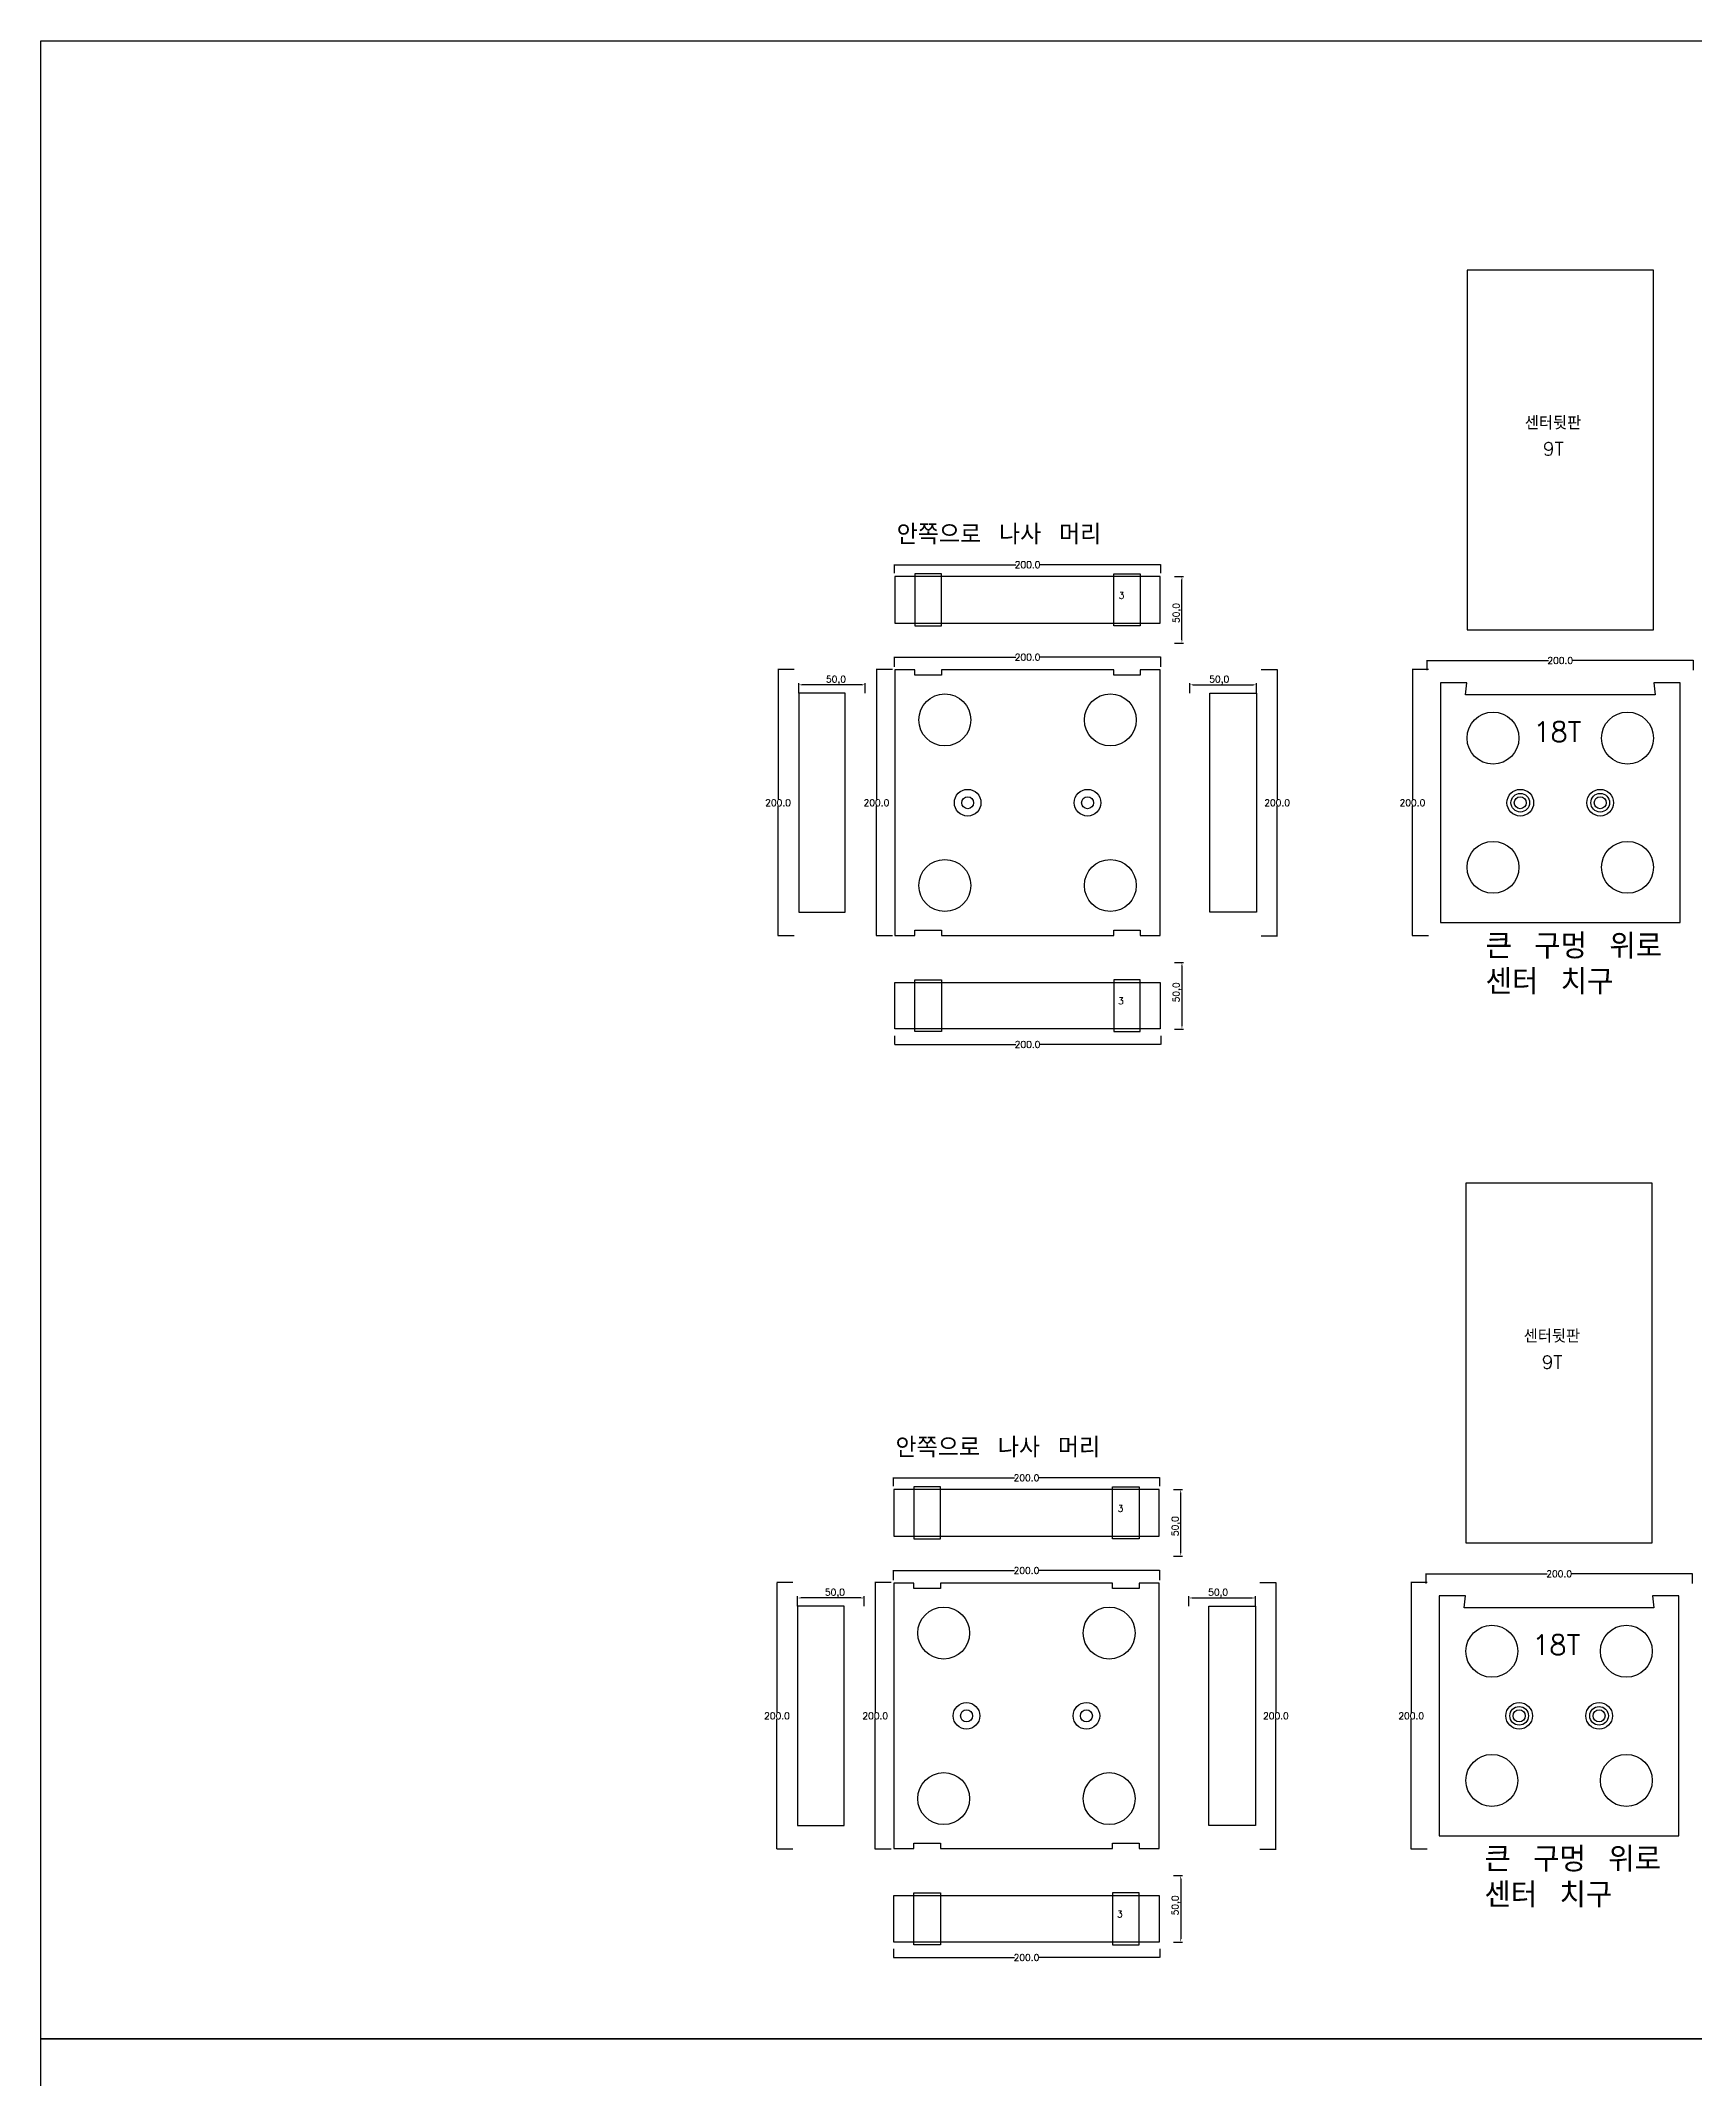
# Model space of a CAD drawing. Header units: millimetres. Extents: x 13291 to 28291, y 200 to 6643.
# Drawn here: x 13291 to 14534, y 4669 to 6200 of the extents above; entities that cross this region are included whole.
import ezdxf

# ---------------------------------------------------------------- set-up
doc = ezdxf.new("R2010")
doc.units = ezdxf.units.MM
for name, color, linetype in [('TEXT', 3, 'Continuous'), ('볼트 구멍', 7, 'Continuous'), ('치구', 7, 'Continuous'), ('치수', 7, 'Continuous')]:
    doc.layers.add(name, color=color, linetype=linetype)
doc.styles.get("Standard").update_dxf_attribs({"font": 'txt.shx', "bigfont": 'whgtxt.shx'})
doc.dimstyles.new('ISO-25', dxfattribs={"dimtxt": 2.5, "dimasz": 2.5, "dimexe": 1.25, "dimexo": 0.625, "dimtad": 1, "dimtxsty": 'Standard', "dimcen": 2.5, "dimadec": 0, "dimazin": 0, "dimtfac": 1, "dimtmove": 0, "dimatfit": 3, "dimfxl": 0, "dimarcsym": 0})
doc.dimstyles.get("Standard").update_dxf_attribs({"dimtxt": 7, "dimasz": 0.18, "dimexe": 0.18, "dimexo": 0.0625, "dimgap": 0.09, "dimtad": 0, "dimtih": 1, "dimtoh": 1, "dimdec": 1, "dimzin": 0, "dimdsep": 46, "dimtxsty": 'Standard', "dimcen": 0.09, "dimadec": 0, "dimazin": 0, "dimtfac": 1, "dimtdec": 1, "dimtofl": 0, "dimtmove": 0, "dimatfit": 3, "dimfxl": 0, "dimtolj": 1, "dimtzin": 0, "dimarcsym": 0})

# ---------------------------------------------------------------- blocks, each defined once
blk = doc.blocks.new('*D528')
at = {"layer": 'Defpoints', "color": 0}
for p in [(14141.3, 4822.4), (14141.3, 4772.4), (14147.5, 4772.4)]:
    blk.add_point(p, dxfattribs=at)
at = {"layer": '치수', "color": 0, "lineweight": -2}
for p, q in [((14142, 4822.4), (14148.8, 4822.4)), ((14147.5, 4819.9), (14147.5, 4774.9)), ((14142, 4772.4), (14148.8, 4772.4))]:
    blk.add_line(p, q, dxfattribs=at)
at = {"layer": '치수', "color": 0}
for points in [[(14147.1, 4819.9), (14147.9, 4819.9), (14147.5, 4822.4)], [(14147.1, 4774.9), (14147.9, 4774.9), (14147.5, 4772.4)]]:
    blk.add_solid(points, dxfattribs=at)
at = {"layer": '치수', "color": 0, "insert": (14144, 4799.9), "char_height": 5, "attachment_point": 5, "rotation": 90}
blk.add_mtext('50,0', dxfattribs=at)
blk = doc.blocks.new('*D529')
at = {"layer": 'Defpoints', "color": 0, "linetype": 'Continuous'}
for p in [(13931.7, 4767.2), (14131.7, 4767.2), (14131.7, 4760.8)]:
    blk.add_point(p, dxfattribs=at)
at = {"layer": '치수', "color": 0, "linetype": 'Continuous', "lineweight": -2}
for p, q in [((13931.7, 4767.2), (13931.7, 4760.7)), ((13931.8, 4760.8), (14022.8, 4760.8)), ((14131.5, 4760.8), (14040.5, 4760.8)), ((14131.7, 4767.2), (14131.7, 4760.7))]:
    blk.add_line(p, q, dxfattribs=at)
at = {"layer": '치수', "color": 0, "linetype": 'Continuous'}
for points in [[(13931.8, 4760.9), (13931.8, 4760.8), (13931.7, 4760.8)], [(14131.5, 4760.9), (14131.5, 4760.8), (14131.7, 4760.8)]]:
    blk.add_solid(points, dxfattribs=at)
at = {"layer": '치수', "color": 0, "linetype": 'Continuous', "insert": (14031.7, 4760.8), "char_height": 5, "attachment_point": 5}
blk.add_mtext('\\A1;200.0', dxfattribs=at)
blk = doc.blocks.new('*D517')
at = {"layer": 'Defpoints', "color": 0}
for p in [(14141.3, 5112.1), (14147.5, 5112.1), (14141.3, 5062.1)]:
    blk.add_point(p, dxfattribs=at)
at = {"layer": '치수', "color": 0, "lineweight": -2}
for p, q in [((14142, 5112.1), (14148.8, 5112.1)), ((14147.5, 5064.6), (14147.5, 5109.6)), ((14142, 5062.1), (14148.8, 5062.1))]:
    blk.add_line(p, q, dxfattribs=at)
at = {"layer": '치수', "color": 0}
for points in [[(14147.1, 5109.6), (14147.9, 5109.6), (14147.5, 5112.1)], [(14147.1, 5064.6), (14147.9, 5064.6), (14147.5, 5062.1)]]:
    blk.add_solid(points, dxfattribs=at)
at = {"layer": '치수', "color": 0, "insert": (14144, 5084.6), "char_height": 5, "attachment_point": 5, "rotation": 90}
blk.add_mtext('50,0', dxfattribs=at)
blk = doc.blocks.new('*D514')
at = {"layer": 'Defpoints', "color": 0, "linetype": 'Continuous'}
for p in [(14131.7, 5051.4), (13931.7, 5044), (14131.7, 5044)]:
    blk.add_point(p, dxfattribs=at)
at = {"layer": '치수', "color": 0, "linetype": 'Continuous', "lineweight": -2}
for p, q in [((13931.7, 5044.1), (13931.7, 5051.6)), ((13931.8, 5051.4), (14022.8, 5051.4)), ((14131.5, 5051.4), (14040.5, 5051.4)), ((14131.7, 5044.1), (14131.7, 5051.6))]:
    blk.add_line(p, q, dxfattribs=at)
at = {"layer": '치수', "color": 0, "linetype": 'Continuous'}
for points in [[(13931.8, 5051.5), (13931.8, 5051.4), (13931.7, 5051.4)], [(14131.5, 5051.5), (14131.5, 5051.4), (14131.7, 5051.4)]]:
    blk.add_solid(points, dxfattribs=at)
at = {"layer": '치수', "color": 0, "linetype": 'Continuous', "insert": (14031.7, 5051.4), "char_height": 5, "attachment_point": 5}
blk.add_mtext('\\A1;200.0', dxfattribs=at)
blk = doc.blocks.new('*D527')
at = {"layer": 'Defpoints', "color": 0, "linetype": 'Continuous'}
for p in [(13856.4, 5042.2), (13844.3, 4842.2), (13856.4, 4842.2)]:
    blk.add_point(p, dxfattribs=at)
at = {"layer": '치수', "color": 0, "linetype": 'Continuous', "lineweight": -2}
for p, q in [((13856.3, 5042.2), (13844.1, 5042.2)), ((13844.3, 5042), (13844.3, 4944.8)), ((13844.3, 4842.4), (13844.3, 4939.6)), ((13856.3, 4842.2), (13844.1, 4842.2))]:
    blk.add_line(p, q, dxfattribs=at)
at = {"layer": '치수', "color": 0, "linetype": 'Continuous'}
for points in [[(13844.3, 5042), (13844.3, 5042), (13844.3, 5042.2)], [(13844.3, 4842.4), (13844.3, 4842.4), (13844.3, 4842.2)]]:
    blk.add_solid(points, dxfattribs=at)
at = {"layer": '치수', "color": 0, "linetype": 'Continuous', "insert": (13844.3, 4942.2), "char_height": 5, "attachment_point": 5}
blk.add_mtext('\\A1;200.0', dxfattribs=at)
blk = doc.blocks.new('*D525')
at = {"layer": 'Defpoints', "color": 0, "linetype": 'Continuous'}
for p in [(13930.2, 5042.2), (13918.1, 4842.2), (13930.2, 4842.2)]:
    blk.add_point(p, dxfattribs=at)
at = {"layer": '치수', "color": 0, "linetype": 'Continuous', "lineweight": -2}
for p, q in [((13930.1, 5042.2), (13917.9, 5042.2)), ((13918.1, 5042), (13918.1, 4944.8)), ((13918.1, 4842.4), (13918.1, 4939.6)), ((13930.1, 4842.2), (13917.9, 4842.2))]:
    blk.add_line(p, q, dxfattribs=at)
at = {"layer": '치수', "color": 0, "linetype": 'Continuous'}
for points in [[(13918.1, 5042), (13918.2, 5042), (13918.1, 5042.2)], [(13918.1, 4842.4), (13918.2, 4842.4), (13918.1, 4842.2)]]:
    blk.add_solid(points, dxfattribs=at)
at = {"layer": '치수', "color": 0, "linetype": 'Continuous', "insert": (13918.1, 4942.2), "char_height": 5, "attachment_point": 5}
blk.add_mtext('\\A1;200.0', dxfattribs=at)
blk = doc.blocks.new('*D516')
at = {"layer": 'Defpoints', "color": 0}
for p in [(13859.8, 5030.7), (13859.8, 5023.9), (13909.8, 5023.9)]:
    blk.add_point(p, dxfattribs=at)
at = {"layer": '치수', "color": 0, "lineweight": -2}
for p, q in [((13859.8, 5024.5), (13859.8, 5032)), ((13907.3, 5030.7), (13862.3, 5030.7)), ((13909.8, 5024.5), (13909.8, 5032))]:
    blk.add_line(p, q, dxfattribs=at)
at = {"layer": '치수', "color": 0}
for points in [[(13862.3, 5031.1), (13862.3, 5030.3), (13859.8, 5030.7)], [(13907.3, 5031.1), (13907.3, 5030.3), (13909.8, 5030.7)]]:
    blk.add_solid(points, dxfattribs=at)
at = {"layer": '치수', "color": 0, "insert": (13887.8, 5034.2), "char_height": 5, "attachment_point": 5}
blk.add_mtext('50,0', dxfattribs=at)
blk = doc.blocks.new('*D526')
at = {"layer": 'Defpoints', "color": 0, "linetype": 'Continuous'}
for p in [(14207, 5042.2), (14207, 4842.2), (14219, 4842.2)]:
    blk.add_point(p, dxfattribs=at)
at = {"layer": '치수', "color": 0, "linetype": 'Continuous', "lineweight": -2}
for p, q in [((14207, 5042.2), (14219.2, 5042.2)), ((14219, 5042), (14219, 4944.8)), ((14219, 4842.4), (14219, 4939.6)), ((14207, 4842.2), (14219.2, 4842.2))]:
    blk.add_line(p, q, dxfattribs=at)
at = {"layer": '치수', "color": 0, "linetype": 'Continuous'}
for points in [[(14219, 5042), (14219.1, 5042), (14219, 5042.2)], [(14219, 4842.4), (14219.1, 4842.4), (14219, 4842.2)]]:
    blk.add_solid(points, dxfattribs=at)
at = {"layer": '치수', "color": 0, "linetype": 'Continuous', "insert": (14219, 4942.2), "char_height": 5, "attachment_point": 5}
blk.add_mtext('\\A1;200.0', dxfattribs=at)
blk = doc.blocks.new('*D524')
at = {"layer": 'Defpoints', "color": 0, "linetype": 'Continuous'}
for p in [(14332.7, 5042.2), (14320.6, 4842.2), (14332.7, 4842.2)]:
    blk.add_point(p, dxfattribs=at)
at = {"layer": '치수', "color": 0, "linetype": 'Continuous', "lineweight": -2}
for p, q in [((14332.6, 5042.2), (14320.4, 5042.2)), ((14320.6, 5042), (14320.6, 4944.8)), ((14320.6, 4842.4), (14320.6, 4939.6)), ((14332.6, 4842.2), (14320.4, 4842.2))]:
    blk.add_line(p, q, dxfattribs=at)
at = {"layer": '치수', "color": 0, "linetype": 'Continuous'}
for points in [[(14320.6, 5042), (14320.7, 5042), (14320.6, 5042.2)], [(14320.6, 4842.4), (14320.7, 4842.4), (14320.6, 4842.2)]]:
    blk.add_solid(points, dxfattribs=at)
at = {"layer": '치수', "color": 0, "linetype": 'Continuous', "insert": (14320.6, 4942.2), "char_height": 5, "attachment_point": 5}
blk.add_mtext('\\A1;200.0', dxfattribs=at)
blk = doc.blocks.new('*D512')
at = {"layer": 'Defpoints', "color": 0, "linetype": 'Continuous'}
for p in [(14331.7, 5041.5), (14531.7, 5048.9), (14531.7, 5041.5)]:
    blk.add_point(p, dxfattribs=at)
at = {"layer": '치수', "color": 0, "linetype": 'Continuous', "lineweight": -2}
for p, q in [((14331.7, 5041.6), (14331.7, 5049.1)), ((14331.8, 5048.9), (14422.8, 5048.9)), ((14531.5, 5048.9), (14440.5, 5048.9)), ((14531.7, 5041.6), (14531.7, 5049.1))]:
    blk.add_line(p, q, dxfattribs=at)
at = {"layer": '치수', "color": 0, "linetype": 'Continuous'}
for points in [[(14331.8, 5049), (14331.8, 5048.9), (14331.7, 5048.9)], [(14531.5, 5049), (14531.5, 5048.9), (14531.7, 5048.9)]]:
    blk.add_solid(points, dxfattribs=at)
at = {"layer": '치수', "color": 0, "linetype": 'Continuous', "insert": (14431.7, 5048.9), "char_height": 5, "attachment_point": 5}
blk.add_mtext('\\A1;200.0', dxfattribs=at)
blk = doc.blocks.new('*D515')
at = {"layer": 'Defpoints', "color": 0}
for p in [(14153.6, 5023.9), (14203.6, 5030.7), (14203.6, 5023.9)]:
    blk.add_point(p, dxfattribs=at)
at = {"layer": '치수', "color": 0, "lineweight": -2}
for p, q in [((14153.6, 5024.5), (14153.6, 5032)), ((14156.1, 5030.7), (14201.1, 5030.7)), ((14203.6, 5024.5), (14203.6, 5032))]:
    blk.add_line(p, q, dxfattribs=at)
at = {"layer": '치수', "color": 0}
for points in [[(14156.1, 5031.1), (14156.1, 5030.3), (14153.6, 5030.7)], [(14201.1, 5031.1), (14201.1, 5030.3), (14203.6, 5030.7)]]:
    blk.add_solid(points, dxfattribs=at)
at = {"layer": '치수', "color": 0, "insert": (14175.6, 5034.2), "char_height": 5, "attachment_point": 5}
blk.add_mtext('50,0', dxfattribs=at)
blk = doc.blocks.new('*D513')
at = {"layer": 'Defpoints', "color": 0, "linetype": 'Continuous'}
for p in [(13931.7, 5114.5), (14131.7, 5120.9), (14131.7, 5114.5)]:
    blk.add_point(p, dxfattribs=at)
at = {"layer": '치수', "color": 0, "linetype": 'Continuous', "lineweight": -2}
for p, q in [((13931.7, 5114.6), (13931.7, 5121.1)), ((13931.8, 5120.9), (14022.8, 5120.9)), ((14131.5, 5120.9), (14040.5, 5120.9)), ((14131.7, 5114.6), (14131.7, 5121.1))]:
    blk.add_line(p, q, dxfattribs=at)
at = {"layer": '치수', "color": 0, "linetype": 'Continuous'}
for points in [[(13931.8, 5120.9), (13931.8, 5120.9), (13931.7, 5120.9)], [(14131.5, 5120.9), (14131.5, 5120.9), (14131.7, 5120.9)]]:
    blk.add_solid(points, dxfattribs=at)
at = {"layer": '치수', "color": 0, "linetype": 'Continuous', "insert": (14031.7, 5120.9), "char_height": 5, "attachment_point": 5}
blk.add_mtext('\\A1;200.0', dxfattribs=at)
blk = doc.blocks.new('*D538')
at = {"layer": 'Defpoints', "color": 0, "linetype": 'Continuous'}
for p in [(14207.8, 5727.7), (14207.8, 5527.7), (14219.9, 5527.7)]:
    blk.add_point(p, dxfattribs=at)
at = {"layer": '치수', "color": 0, "linetype": 'Continuous', "lineweight": -2}
for p, q in [((14207.9, 5727.7), (14220.1, 5727.7)), ((14219.9, 5727.5), (14219.9, 5630.3)), ((14219.9, 5527.9), (14219.9, 5625.1)), ((14207.9, 5527.7), (14220.1, 5527.7))]:
    blk.add_line(p, q, dxfattribs=at)
at = {"layer": '치수', "color": 0, "linetype": 'Continuous'}
for points in [[(14219.8, 5727.5), (14219.9, 5727.5), (14219.9, 5727.7)], [(14219.8, 5527.9), (14219.9, 5527.9), (14219.9, 5527.7)]]:
    blk.add_solid(points, dxfattribs=at)
at = {"layer": '치수', "color": 0, "linetype": 'Continuous', "insert": (14219.9, 5627.7), "char_height": 5, "attachment_point": 5}
blk.add_mtext('\\A1;200.0', dxfattribs=at)
blk = doc.blocks.new('*D536')
at = {"layer": 'Defpoints', "color": 0, "linetype": 'Continuous'}
for p in [(13931.1, 5727.7), (13919, 5527.7), (13931.1, 5527.7)]:
    blk.add_point(p, dxfattribs=at)
at = {"layer": '치수', "color": 0, "linetype": 'Continuous', "lineweight": -2}
for p, q in [((13931, 5727.7), (13918.8, 5727.7)), ((13919, 5727.5), (13919, 5630.3)), ((13919, 5527.9), (13919, 5625.1)), ((13931, 5527.7), (13918.8, 5527.7))]:
    blk.add_line(p, q, dxfattribs=at)
at = {"layer": '치수', "color": 0, "linetype": 'Continuous'}
for points in [[(13919, 5727.5), (13919, 5727.5), (13919, 5727.7)], [(13919, 5527.9), (13919, 5527.9), (13919, 5527.7)]]:
    blk.add_solid(points, dxfattribs=at)
at = {"layer": '치수', "color": 0, "linetype": 'Continuous', "insert": (13919, 5627.7), "char_height": 5, "attachment_point": 5}
blk.add_mtext('\\A1;200.0', dxfattribs=at)
blk = doc.blocks.new('*D535')
at = {"layer": 'Defpoints', "color": 0, "linetype": 'Continuous'}
for p in [(13857.2, 5727.7), (13845.1, 5527.7), (13857.2, 5527.7)]:
    blk.add_point(p, dxfattribs=at)
at = {"layer": '치수', "color": 0, "linetype": 'Continuous', "lineweight": -2}
for p, q in [((13857.2, 5727.7), (13845, 5727.7)), ((13845.1, 5727.5), (13845.1, 5630.3)), ((13845.1, 5527.9), (13845.1, 5625.1)), ((13857.2, 5527.7), (13845, 5527.7))]:
    blk.add_line(p, q, dxfattribs=at)
at = {"layer": '치수', "color": 0, "linetype": 'Continuous'}
for points in [[(13845.1, 5727.5), (13845.2, 5727.5), (13845.1, 5727.7)], [(13845.1, 5527.9), (13845.2, 5527.9), (13845.1, 5527.7)]]:
    blk.add_solid(points, dxfattribs=at)
at = {"layer": '치수', "color": 0, "linetype": 'Continuous', "insert": (13845.1, 5627.7), "char_height": 5, "attachment_point": 5}
blk.add_mtext('\\A1;200.0', dxfattribs=at)
blk = doc.blocks.new('*D531')
at = {"layer": 'Defpoints', "color": 0, "linetype": 'Continuous'}
for p in [(13932.5, 5452.7), (14132.5, 5452.7), (14132.5, 5446.3)]:
    blk.add_point(p, dxfattribs=at)
at = {"layer": '치수', "color": 0, "linetype": 'Continuous', "lineweight": -2}
for p, q in [((13932.5, 5452.7), (13932.5, 5446.2)), ((14132.5, 5452.7), (14132.5, 5446.2)), ((13932.7, 5446.3), (14023.7, 5446.3)), ((14132.3, 5446.3), (14041.4, 5446.3))]:
    blk.add_line(p, q, dxfattribs=at)
at = {"layer": '치수', "color": 0, "linetype": 'Continuous'}
for points in [[(13932.7, 5446.4), (13932.7, 5446.3), (13932.5, 5446.3)], [(14132.3, 5446.4), (14132.3, 5446.3), (14132.5, 5446.3)]]:
    blk.add_solid(points, dxfattribs=at)
at = {"layer": '치수', "color": 0, "linetype": 'Continuous', "insert": (14032.5, 5446.3), "char_height": 5, "attachment_point": 5}
blk.add_mtext('\\A1;200.0', dxfattribs=at)
blk = doc.blocks.new('*D530')
at = {"layer": 'Defpoints', "color": 0}
for p in [(14142.2, 5507.8), (14142.2, 5457.8), (14148.4, 5457.8)]:
    blk.add_point(p, dxfattribs=at)
at = {"layer": '치수', "color": 0, "lineweight": -2}
for p, q in [((14142.8, 5507.8), (14149.6, 5507.8)), ((14148.4, 5505.3), (14148.4, 5460.3)), ((14142.8, 5457.8), (14149.6, 5457.8))]:
    blk.add_line(p, q, dxfattribs=at)
at = {"layer": '치수', "color": 0}
for points in [[(14148, 5505.3), (14148.8, 5505.3), (14148.4, 5507.8)], [(14148, 5460.3), (14148.8, 5460.3), (14148.4, 5457.8)]]:
    blk.add_solid(points, dxfattribs=at)
at = {"layer": '치수', "color": 0, "insert": (14144.8, 5485.3), "char_height": 5, "attachment_point": 5, "rotation": 90}
blk.add_mtext('50,0', dxfattribs=at)
blk = doc.blocks.new('*D540')
at = {"layer": 'Defpoints', "color": 0, "linetype": 'Continuous'}
for p in [(13932.5, 5800), (14132.5, 5806.4), (14132.5, 5800)]:
    blk.add_point(p, dxfattribs=at)
at = {"layer": '치수', "color": 0, "linetype": 'Continuous', "lineweight": -2}
for p, q in [((13932.5, 5800.1), (13932.5, 5806.6)), ((13932.7, 5806.4), (14023.7, 5806.4)), ((14132.3, 5806.4), (14041.4, 5806.4)), ((14132.5, 5800.1), (14132.5, 5806.6))]:
    blk.add_line(p, q, dxfattribs=at)
at = {"layer": '치수', "color": 0, "linetype": 'Continuous'}
for points in [[(13932.7, 5806.4), (13932.7, 5806.4), (13932.5, 5806.4)], [(14132.3, 5806.4), (14132.3, 5806.4), (14132.5, 5806.4)]]:
    blk.add_solid(points, dxfattribs=at)
at = {"layer": '치수', "color": 0, "linetype": 'Continuous', "insert": (14032.5, 5806.4), "char_height": 5, "attachment_point": 5}
blk.add_mtext('\\A1;200.0', dxfattribs=at)
blk = doc.blocks.new('*D534')
at = {"layer": 'Defpoints', "color": 0, "linetype": 'Continuous'}
for p in [(13932.5, 5729.5), (14132.5, 5736.9), (14132.5, 5729.5)]:
    blk.add_point(p, dxfattribs=at)
at = {"layer": '치수', "color": 0, "linetype": 'Continuous', "lineweight": -2}
for p, q in [((13932.5, 5729.6), (13932.5, 5737.1)), ((13932.7, 5736.9), (14023.7, 5736.9)), ((14132.3, 5736.9), (14041.4, 5736.9)), ((14132.5, 5729.6), (14132.5, 5737.1))]:
    blk.add_line(p, q, dxfattribs=at)
at = {"layer": '치수', "color": 0, "linetype": 'Continuous'}
for points in [[(13932.7, 5737), (13932.7, 5736.9), (13932.5, 5736.9)], [(14132.3, 5737), (14132.3, 5736.9), (14132.5, 5736.9)]]:
    blk.add_solid(points, dxfattribs=at)
at = {"layer": '치수', "color": 0, "linetype": 'Continuous', "insert": (14032.5, 5736.9), "char_height": 5, "attachment_point": 5}
blk.add_mtext('\\A1;200.0', dxfattribs=at)
blk = doc.blocks.new('*D537')
at = {"layer": 'Defpoints', "color": 0}
for p in [(13860.6, 5716.2), (13860.6, 5709.4), (13910.6, 5709.4)]:
    blk.add_point(p, dxfattribs=at)
at = {"layer": '치수', "color": 0, "lineweight": -2}
for p, q in [((13860.6, 5710), (13860.6, 5717.4)), ((13908.1, 5716.2), (13863.1, 5716.2)), ((13910.6, 5710), (13910.6, 5717.4))]:
    blk.add_line(p, q, dxfattribs=at)
at = {"layer": '치수', "color": 0}
for points in [[(13863.1, 5716.6), (13863.1, 5715.8), (13860.6, 5716.2)], [(13908.1, 5716.6), (13908.1, 5715.8), (13910.6, 5716.2)]]:
    blk.add_solid(points, dxfattribs=at)
at = {"layer": '치수', "color": 0, "insert": (13888.6, 5719.7), "char_height": 5, "attachment_point": 5}
blk.add_mtext('50,0', dxfattribs=at)
blk = doc.blocks.new('*D533')
at = {"layer": 'Defpoints', "color": 0}
for p in [(14142.2, 5797.6), (14148.4, 5797.6), (14142.2, 5747.6)]:
    blk.add_point(p, dxfattribs=at)
at = {"layer": '치수', "color": 0, "lineweight": -2}
for p, q in [((14142.8, 5797.6), (14149.6, 5797.6)), ((14148.4, 5750.1), (14148.4, 5795.1)), ((14142.8, 5747.6), (14149.6, 5747.6))]:
    blk.add_line(p, q, dxfattribs=at)
at = {"layer": '치수', "color": 0}
for points in [[(14148, 5795.1), (14148.8, 5795.1), (14148.4, 5797.6)], [(14148, 5750.1), (14148.8, 5750.1), (14148.4, 5747.6)]]:
    blk.add_solid(points, dxfattribs=at)
at = {"layer": '치수', "color": 0, "insert": (14144.8, 5770.1), "char_height": 5, "attachment_point": 5, "rotation": 90}
blk.add_mtext('50,0', dxfattribs=at)
blk = doc.blocks.new('*D539')
at = {"layer": 'Defpoints', "color": 0}
for p in [(14154.4, 5709.4), (14204.4, 5716.2), (14204.4, 5709.4)]:
    blk.add_point(p, dxfattribs=at)
at = {"layer": '치수', "color": 0, "lineweight": -2}
for p, q in [((14154.4, 5710), (14154.4, 5717.4)), ((14156.9, 5716.2), (14201.9, 5716.2)), ((14204.4, 5710), (14204.4, 5717.4))]:
    blk.add_line(p, q, dxfattribs=at)
at = {"layer": '치수', "color": 0}
for points in [[(14156.9, 5716.6), (14156.9, 5715.8), (14154.4, 5716.2)], [(14201.9, 5716.6), (14201.9, 5715.8), (14204.4, 5716.2)]]:
    blk.add_solid(points, dxfattribs=at)
at = {"layer": '치수', "color": 0, "insert": (14176.4, 5719.7), "char_height": 5, "attachment_point": 5}
blk.add_mtext('50,0', dxfattribs=at)
blk = doc.blocks.new('*D574')
at = {"layer": 'Defpoints', "color": 0, "linetype": 'Continuous'}
for p in [(14333.6, 5727.7), (14321.5, 5527.7), (14333.6, 5527.7)]:
    blk.add_point(p, dxfattribs=at)
at = {"layer": '치수', "color": 0, "linetype": 'Continuous', "lineweight": -2}
for p, q in [((14333.5, 5727.7), (14321.3, 5727.7)), ((14321.5, 5727.5), (14321.5, 5630.3)), ((14321.5, 5527.9), (14321.5, 5625.1)), ((14333.5, 5527.7), (14321.3, 5527.7))]:
    blk.add_line(p, q, dxfattribs=at)
at = {"layer": '치수', "color": 0, "linetype": 'Continuous'}
for points in [[(14321.5, 5727.5), (14321.5, 5727.5), (14321.5, 5727.7)], [(14321.5, 5527.9), (14321.5, 5527.9), (14321.5, 5527.7)]]:
    blk.add_solid(points, dxfattribs=at)
at = {"layer": '치수', "color": 0, "linetype": 'Continuous', "insert": (14321.5, 5627.7), "char_height": 5, "attachment_point": 5}
blk.add_mtext('\\A1;200.0', dxfattribs=at)
blk = doc.blocks.new('*D575')
at = {"layer": 'Defpoints', "color": 0, "linetype": 'Continuous'}
for p in [(14332.5, 5727), (14532.5, 5734.4), (14532.5, 5727)]:
    blk.add_point(p, dxfattribs=at)
at = {"layer": '치수', "color": 0, "linetype": 'Continuous', "lineweight": -2}
for p, q in [((14332.5, 5727.1), (14332.5, 5734.6)), ((14332.7, 5734.4), (14423.7, 5734.4)), ((14532.3, 5734.4), (14441.4, 5734.4)), ((14532.5, 5727.1), (14532.5, 5734.6))]:
    blk.add_line(p, q, dxfattribs=at)
at = {"layer": '치수', "color": 0, "linetype": 'Continuous'}
for points in [[(14332.7, 5734.5), (14332.7, 5734.4), (14332.5, 5734.4)], [(14532.3, 5734.5), (14532.3, 5734.4), (14532.5, 5734.4)]]:
    blk.add_solid(points, dxfattribs=at)
at = {"layer": '치수', "color": 0, "linetype": 'Continuous', "insert": (14432.5, 5734.4), "char_height": 5, "attachment_point": 5}
blk.add_mtext('\\A1;200.0', dxfattribs=at)

msp = doc.modelspace()

# ---------------------------------------------------------------- linework, layer by layer
at = {"color": 1}
for points in [[(14362.511, 5757.514), (14502.511, 5757.514), (14502.511, 6027.514), (14362.511, 6027.514)], [(14361.655, 5072.026), (14501.655, 5072.026), (14501.655, 5342.026), (14361.655, 5342.026)]]:
    msp.add_lwpolyline(points, close=True, dxfattribs=at)
at = {"layer": 'TEXT', "color": 6}
for points in [[(13291.441, 4699.699), (13291.441, 6199.699), (16291.441, 6199.699), (16291.441, 4699.699)], [(13291.441, 3199.699), (13291.441, 4699.699), (16291.441, 4699.699), (16291.441, 3199.699)]]:
    msp.add_lwpolyline(points, close=True, dxfattribs=at)
at = {"layer": '볼트 구멍', "color": 2}
for centre in [(13987.511, 5627.711), (14077.511, 5627.711), (13986.655, 4942.223), (14076.655, 4942.223)]:
    msp.add_circle(centre, 10, dxfattribs=at)
at = {"layer": '볼트 구멍', "color": 3}
for centre in [(13987.511, 5627.711), (14077.511, 5627.711), (14402.511, 5627.711), (14462.511, 5627.711), (13986.655, 4942.223), (14076.655, 4942.223), (14401.655, 4942.223), (14461.655, 4942.223)]:
    msp.add_circle(centre, 4.5, dxfattribs=at)
at = {"layer": '볼트 구멍', "color": 1}
for centre in [(14402.511, 5627.711), (14462.511, 5627.711), (14401.655, 4942.223), (14461.655, 4942.223)]:
    msp.add_circle(centre, 10, dxfattribs=at)
at = {"layer": '볼트 구멍', "color": 6}
for centre in [(14402.511, 5627.711), (14462.511, 5627.711), (14401.655, 4942.223), (14461.655, 4942.223)]:
    msp.add_circle(centre, 7, dxfattribs=at)
at = {"layer": '치구'}
for points in [[(13932.861, 5762.58), (14132.161, 5762.58), (14132.161, 5797.58), (13932.861, 5797.58)], [(13932.861, 5528.061), (13947.861, 5528.061), (13947.861, 5532.061), (13967.861, 5532.061), (13967.861, 5528.061), (14097.161, 5528.061), (14097.161, 5532.061), (14117.161, 5532.061), (14117.161, 5528.061), (14132.161, 5528.061), (14132.161, 5727.361), (14117.161, 5727.361), (14117.161, 5723.361), (14097.161, 5723.361), (14097.161, 5727.361), (13967.861, 5727.361), (13967.861, 5723.361), (13947.861, 5723.361), (13947.861, 5727.361), (13932.861, 5727.361)], [(13895.611, 5709.961), (13860.611, 5709.961), (13860.611, 5545.461), (13895.611, 5545.461)], [(14169.411, 5709.961), (14204.411, 5709.961), (14204.411, 5545.461), (14169.411, 5545.461)], [(14362.261, 5717.711), (14342.511, 5717.711), (14342.511, 5537.711), (14522.511, 5537.711), (14522.511, 5717.711), (14502.761, 5717.711), (14503.761, 5708.711), (14361.261, 5708.711)], [(13932.861, 5492.842), (14132.161, 5492.842), (14132.161, 5457.842), (13932.861, 5457.842)], [(13932.005, 5077.092), (14131.305, 5077.092), (14131.305, 5112.092), (13932.005, 5112.092)], [(13932.005, 4842.573), (13947.005, 4842.573), (13947.005, 4846.573), (13967.005, 4846.573), (13967.005, 4842.573), (14096.305, 4842.573), (14096.305, 4846.573), (14116.305, 4846.573), (14116.305, 4842.573), (14131.305, 4842.573), (14131.305, 5041.873), (14116.305, 5041.873), (14116.305, 5037.873), (14096.305, 5037.873), (14096.305, 5041.873), (13967.005, 5041.873), (13967.005, 5037.873), (13947.005, 5037.873), (13947.005, 5041.873), (13932.005, 5041.873)], [(13894.755, 5024.473), (13859.755, 5024.473), (13859.755, 4859.973), (13894.755, 4859.973)], [(14168.555, 5024.473), (14203.555, 5024.473), (14203.555, 4859.973), (14168.555, 4859.973)], [(14361.405, 5032.223), (14341.655, 5032.223), (14341.655, 4852.223), (14521.655, 4852.223), (14521.655, 5032.223), (14501.905, 5032.223), (14502.905, 5023.223), (14360.405, 5023.223)], [(13932.005, 4807.354), (14131.305, 4807.354), (14131.305, 4772.354), (13932.005, 4772.354)]]:
    msp.add_lwpolyline(points, close=True, dxfattribs=at)
at = {"layer": '치구', "color": 1}
for points in [[(13947.861, 5760.58), (13967.861, 5760.58), (13967.861, 5799.577), (13947.861, 5799.577)], [(14117.161, 5760.58), (14097.161, 5760.58), (14097.161, 5799.577), (14117.161, 5799.577)], [(13947.861, 5494.842), (13967.861, 5494.842), (13967.861, 5455.844), (13947.861, 5455.844)], [(14117.161, 5494.842), (14097.161, 5494.842), (14097.161, 5455.844), (14117.161, 5455.844)], [(13947.005, 5075.092), (13967.005, 5075.092), (13967.005, 5114.09), (13947.005, 5114.09)], [(14116.305, 5075.092), (14096.305, 5075.092), (14096.305, 5114.09), (14116.305, 5114.09)], [(13947.005, 4809.354), (13967.005, 4809.354), (13967.005, 4770.357), (13947.005, 4770.357)], [(14116.305, 4809.354), (14096.305, 4809.354), (14096.305, 4770.357), (14116.305, 4770.357)]]:
    msp.add_lwpolyline(points, close=True, dxfattribs=at)
at = {"layer": '치구'}
for centre in [(13970.361, 5689.861), (14094.661, 5689.861), (14382.011, 5676.211), (14483.011, 5676.211), (14382.011, 5579.211), (14483.011, 5579.211), (13970.361, 5565.561), (14094.661, 5565.561), (13969.505, 5004.373), (14093.805, 5004.373), (14381.155, 4990.723), (14482.155, 4990.723), (14381.155, 4893.723), (14482.155, 4893.723), (13969.505, 4880.073), (14093.805, 4880.073)]:
    msp.add_circle(centre, 19.5, dxfattribs=at)

# ---------------------------------------------------------------- texts
at = {"color": 1}
for s, p in [('센터뒷판', (14405.906, 5907.801)), ('9T', (14419.584, 5888.244)), ('센터뒷판', (14405.05, 5222.314)), ('9T', (14418.728, 5202.757))]:
    msp.add_text(s, height=10, dxfattribs=at).set_placement(p)
at = {"layer": 'TEXT', "color": 1}
for s, height, p in [('안쪽으로 나사 머리', 15, (13934.165, 5821.637)), ('3', 5, (14100.973, 5780.881)), ('18T', 15, (14412.376, 5673.482)), ('3', 5, (14100.502, 5476.372)), ('안쪽으로 나사 머리', 15, (13933.309, 5136.15)), ('3', 5, (14100.117, 5095.394)), ('18T', 15, (14411.52, 4987.995)), ('3', 5, (14099.646, 4790.885))]:
    msp.add_text(s, height=height, dxfattribs=at).set_placement(p)
at = {"layer": 'TEXT', "color": 1, "linetype": 'Continuous'}
for s, p in [('큰 구멍 위로 ', (14376.413, 5510.639)), ('센터 치구', (14376.413, 5483.853)), ('큰 구멍 위로 ', (14375.557, 4825.152)), ('센터 치구', (14375.557, 4798.366))]:
    msp.add_text(s, height=18.75, dxfattribs=at).set_placement(p)

# ---------------------------------------------------------------- dimensions: what is measured, and where the dimension line sits
at = {"layer": '치수', "color": 4, "linetype": 'Continuous'}
for base, p1, p2, picture, middle in [((14132.511, 5806.401), (13932.511, 5800.004), (14132.511, 5800.004), '*D540', (14032.511, 5806.401)), ((14132.511, 5446.331), (13932.511, 5452.728), (14132.511, 5452.728), '*D531', (14032.511, 5446.331)), ((14131.655, 5120.914), (13931.655, 5114.517), (14131.655, 5114.517), '*D513', (14031.655, 5120.914)), ((14131.655, 4760.844), (13931.655, 4767.241), (14131.655, 4767.241), '*D529', (14031.655, 4760.844))]:
    dim = msp.add_linear_dim(base=base, p1=p1, p2=p2, dimstyle='Standard', override={"dimtxt": 5}, dxfattribs=at)
    dim.commit()
    dim.dimension.update_dxf_attribs({"geometry": picture, "text_midpoint": middle, "dimtype": 160})
at = {"layer": '치수', "color": 4}
for base, p1, p2, angle, picture, middle in [((14148.375, 5797.58), (14142.191, 5747.58), (14142.191, 5797.58), 90, '*D533', (14148.375, 5770.08)), ((13860.611, 5716.187), (13910.611, 5709.411), (13860.611, 5709.411), 180, '*D537', (13888.611, 5716.187)), ((14148.375, 5457.842), (14142.191, 5507.842), (14142.191, 5457.842), 270, '*D530', (14148.375, 5485.342)), ((14147.519, 5112.092), (14141.335, 5062.092), (14141.335, 5112.092), 90, '*D517', (14147.519, 5084.592)), ((13859.755, 5030.7), (13909.755, 5023.923), (13859.755, 5023.923), 180, '*D516', (13887.755, 5030.7)), ((14147.519, 4772.354), (14141.335, 4822.354), (14141.335, 4772.354), 270, '*D528', (14147.519, 4799.854))]:
    dim = msp.add_linear_dim(base=base, p1=p1, p2=p2, angle=angle, dimstyle='ISO-25', override={"dimtxt": 5, "dimdec": 1, "dimzin": 0, "dimtdec": 1}, dxfattribs=at)
    dim.commit()
    dim.dimension.update_dxf_attribs({"geometry": picture, "text_midpoint": middle, "dimtype": 160})
at = {"layer": '치수', "color": 4, "linetype": 'Continuous'}
for base, p1, p2, picture, middle in [((14132.511, 5736.933), (13932.511, 5729.535), (14132.511, 5729.535), '*D534', (14032.511, 5736.933)), ((14532.511, 5734.433), (14332.511, 5727.035), (14532.511, 5727.035), '*D575', (14432.511, 5734.433)), ((14131.655, 5051.445), (13931.655, 5044.048), (14131.655, 5044.048), '*D514', (14031.655, 5051.445)), ((14531.655, 5048.945), (14331.655, 5041.548), (14531.655, 5041.548), '*D512', (14431.655, 5048.945))]:
    dim = msp.add_linear_dim(base=base, p1=p1, p2=p2, dimstyle='Standard', override={"dimtxt": 5}, dxfattribs=at)
    dim.commit()
    dim.dimension.update_dxf_attribs({"geometry": picture, "text_midpoint": middle})
for base, p1, p2, picture, middle in [((13845.144, 5527.711), (13857.213, 5727.711), (13857.213, 5527.711), '*D535', (13845.144, 5627.711)), ((13918.981, 5527.711), (13931.051, 5727.711), (13931.051, 5527.711), '*D536', (13918.981, 5627.711)), ((14219.879, 5527.711), (14207.81, 5727.711), (14207.81, 5527.711), '*D538', (14219.879, 5627.711)), ((14321.481, 5527.711), (14333.551, 5727.711), (14333.551, 5527.711), '*D574', (14321.481, 5627.711)), ((13844.287, 4842.223), (13856.357, 5042.223), (13856.357, 4842.223), '*D527', (13844.287, 4942.223)), ((13918.125, 4842.223), (13930.195, 5042.223), (13930.195, 4842.223), '*D525', (13918.125, 4942.223)), ((14219.023, 4842.223), (14206.953, 5042.223), (14206.953, 4842.223), '*D526', (14219.023, 4942.223)), ((14320.625, 4842.223), (14332.695, 5042.223), (14332.695, 4842.223), '*D524', (14320.625, 4942.223))]:
    dim = msp.add_linear_dim(base=base, p1=p1, p2=p2, angle=90, dimstyle='Standard', override={"dimtxt": 5}, dxfattribs=at)
    dim.commit()
    dim.dimension.update_dxf_attribs({"geometry": picture, "text_midpoint": middle})
at = {"layer": '치수', "color": 4}
for base, p1, p2, picture, middle in [((14204.411, 5716.187), (14154.411, 5709.411), (14204.411, 5709.411), '*D539', (14176.411, 5716.187)), ((14203.555, 5030.7), (14153.555, 5023.923), (14203.555, 5023.923), '*D515', (14175.555, 5030.7))]:
    dim = msp.add_linear_dim(base=base, p1=p1, p2=p2, dimstyle='ISO-25', override={"dimtxt": 5, "dimdec": 1, "dimzin": 0, "dimtdec": 1}, dxfattribs=at)
    dim.commit()
    dim.dimension.update_dxf_attribs({"geometry": picture, "text_midpoint": middle, "dimtype": 160})

doc.saveas('drawing.dxf')
